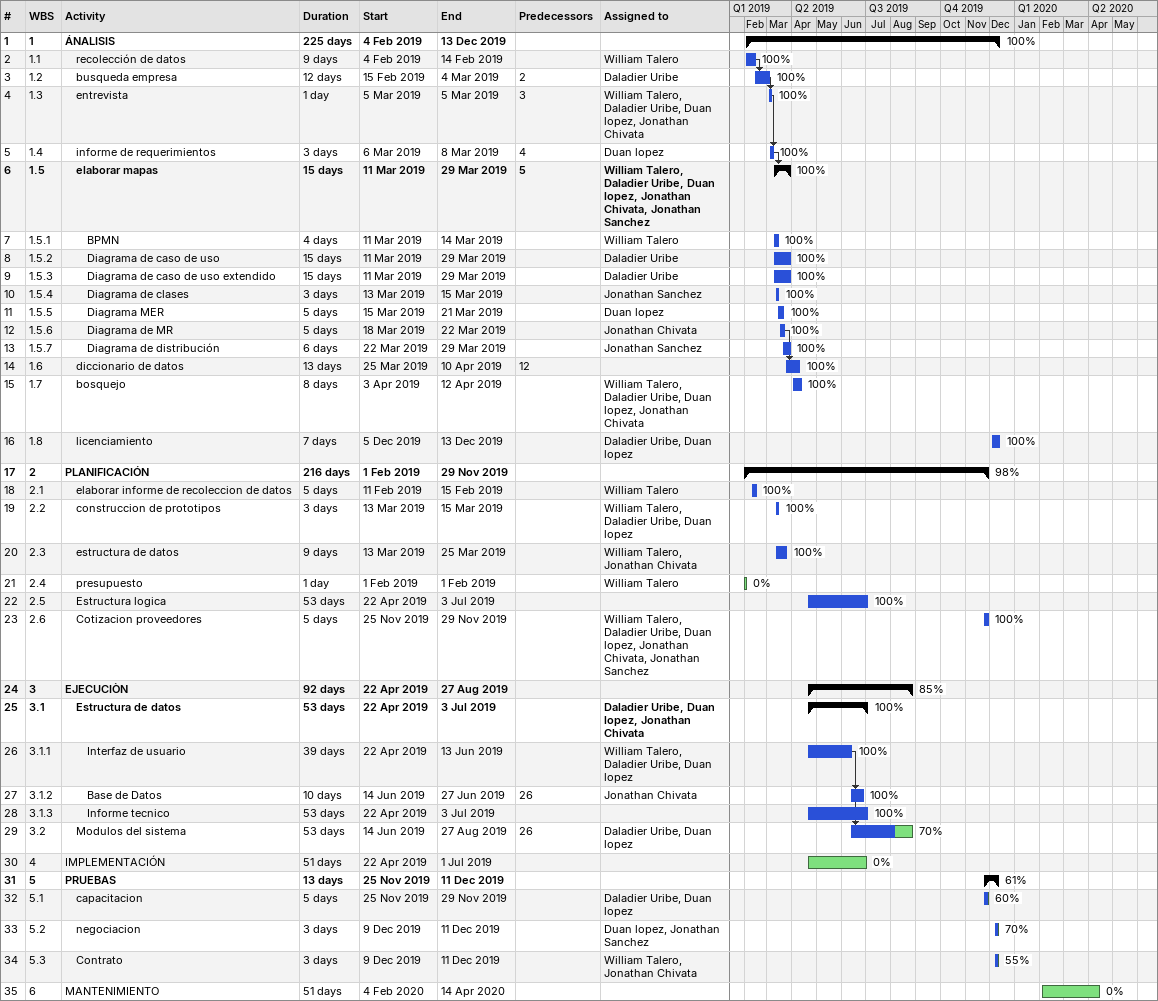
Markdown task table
| ID | WBS | Task | Duration | Start | Finish | Predecessors | Resources | % complete |
|---|---|---|---|---|---|---|---|---|
| 1 | 1 | **ÁNALISIS** | 225d | 2019-02-04 | 2019-12-13 |  |  | 100 |
| 2 | 1.1 | recolección de datos | 9d | 2019-02-04 | 2019-02-14 |  | William Talero | 100 |
| 3 | 1.2 | busqueda empresa | 12d | 2019-02-15 | 2019-03-04 | 2 | Daladier Uribe | 100 |
| 4 | 1.3 | entrevista | 1d | 2019-03-05 | 2019-03-05 | 3 | William Talero, Daladier Uribe, Duan lopez, Jonathan Chivata | 100 |
| 5 | 1.4 | informe de requerimientos | 3d | 2019-03-06 | 2019-03-08 | 4 | Duan lopez | 100 |
| 6 | 1.5 | **elaborar mapas** | 15d | 2019-03-11 | 2019-03-29 | 5 | William Talero, Daladier Uribe, Duan lopez, Jonathan Chivata, Jonathan Sanchez | 100 |
| 7 | 1.5.1 | BPMN | 4d | 2019-03-11 | 2019-03-14 |  | William Talero | 100 |
| 8 | 1.5.2 | Diagrama de caso de uso | 15d | 2019-03-11 | 2019-03-29 |  | Daladier Uribe | 100 |
| 9 | 1.5.3 | Diagrama de caso de uso extendido | 15d | 2019-03-11 | 2019-03-29 |  | Daladier Uribe | 100 |
| 10 | 1.5.4 | Diagrama de clases | 3d | 2019-03-13 | 2019-03-15 |  | Jonathan Sanchez | 100 |
| 11 | 1.5.5 | Diagrama MER | 5d | 2019-03-15 | 2019-03-21 |  | Duan lopez | 100 |
| 12 | 1.5.6 | Diagrama de MR | 5d | 2019-03-18 | 2019-03-22 |  | Jonathan Chivata | 100 |
| 13 | 1.5.7 | Diagrama de distribución | 6d | 2019-03-22 | 2019-03-29 |  | Jonathan Sanchez | 100 |
| 14 | 1.6 | diccionario de datos | 13d | 2019-03-25 | 2019-04-10 | 12 |  | 100 |
| 15 | 1.7 | bosquejo | 8d | 2019-04-03 | 2019-04-12 |  | William Talero, Daladier Uribe, Duan lopez, Jonathan Chivata | 100 |
| 16 | 1.8 | licenciamiento | 7d | 2019-12-05 | 2019-12-13 |  | Daladier Uribe, Duan lopez | 100 |
| 17 | 2 | **PLANIFICACIÓN** | 216d | 2019-02-01 | 2019-11-29 |  |  | 98 |
| 18 | 2.1 | elaborar informe de recoleccion de datos | 5d | 2019-02-11 | 2019-02-15 |  | William Talero | 100 |
| 19 | 2.2 | construccion de prototipos | 3d | 2019-03-13 | 2019-03-15 |  | William Talero, Daladier Uribe, Duan lopez | 100 |
| 20 | 2.3 | estructura de datos | 9d | 2019-03-13 | 2019-03-25 |  | William Talero, Jonathan Chivata | 100 |
| 21 | 2.4 | presupuesto | 1d | 2019-02-01 | 2019-02-01 |  | William Talero | 0 |
| 22 | 2.5 | Estructura logica | 53d | 2019-04-22 | 2019-07-03 |  |  | 100 |
| 23 | 2.6 | Cotizacion proveedores | 5d | 2019-11-25 | 2019-11-29 |  | William Talero, Daladier Uribe, Duan lopez, Jonathan Chivata, Jonathan Sanchez | 100 |
| 24 | 3 | **EJECUCIÒN** | 92d | 2019-04-22 | 2019-08-27 |  |  | 85 |
| 25 | 3.1 | **Estructura de datos** | 53d | 2019-04-22 | 2019-07-03 |  | Daladier Uribe, Duan lopez, Jonathan Chivata | 100 |
| 26 | 3.1.1 | Interfaz de usuario | 39d | 2019-04-22 | 2019-06-13 |  | William Talero, Daladier Uribe, Duan lopez | 100 |
| 27 | 3.1.2 | Base de Datos | 10d | 2019-06-14 | 2019-06-27 | 26 | Jonathan Chivata | 100 |
| 28 | 3.1.3 | Informe tecnico | 53d | 2019-04-22 | 2019-07-03 |  |  | 100 |
| 29 | 3.2 | Modulos del sistema | 53d | 2019-06-14 | 2019-08-27 | 26 | Daladier Uribe, Duan lopez | 70 |
| 30 | 4 | IMPLEMENTACIÓN | 51d | 2019-04-22 | 2019-07-01 |  |  | 0 |
| 31 | 5 | **PRUEBAS** | 13d | 2019-11-25 | 2019-12-11 |  |  | 61 |
| 32 | 5.1 | capacitacion | 5d | 2019-11-25 | 2019-11-29 |  | Daladier Uribe, Duan lopez | 60 |
| 33 | 5.2 | negociacion | 3d | 2019-12-09 | 2019-12-11 |  | Duan lopez, Jonathan Sanchez | 70 |
| 34 | 5.3 | Contrato | 3d | 2019-12-09 | 2019-12-11 |  | William Talero, Jonathan Chivata | 55 |
| 35 | 6 | MANTENIMIENTO | 51d | 2020-02-04 | 2020-04-14 |  |  | 0 |
